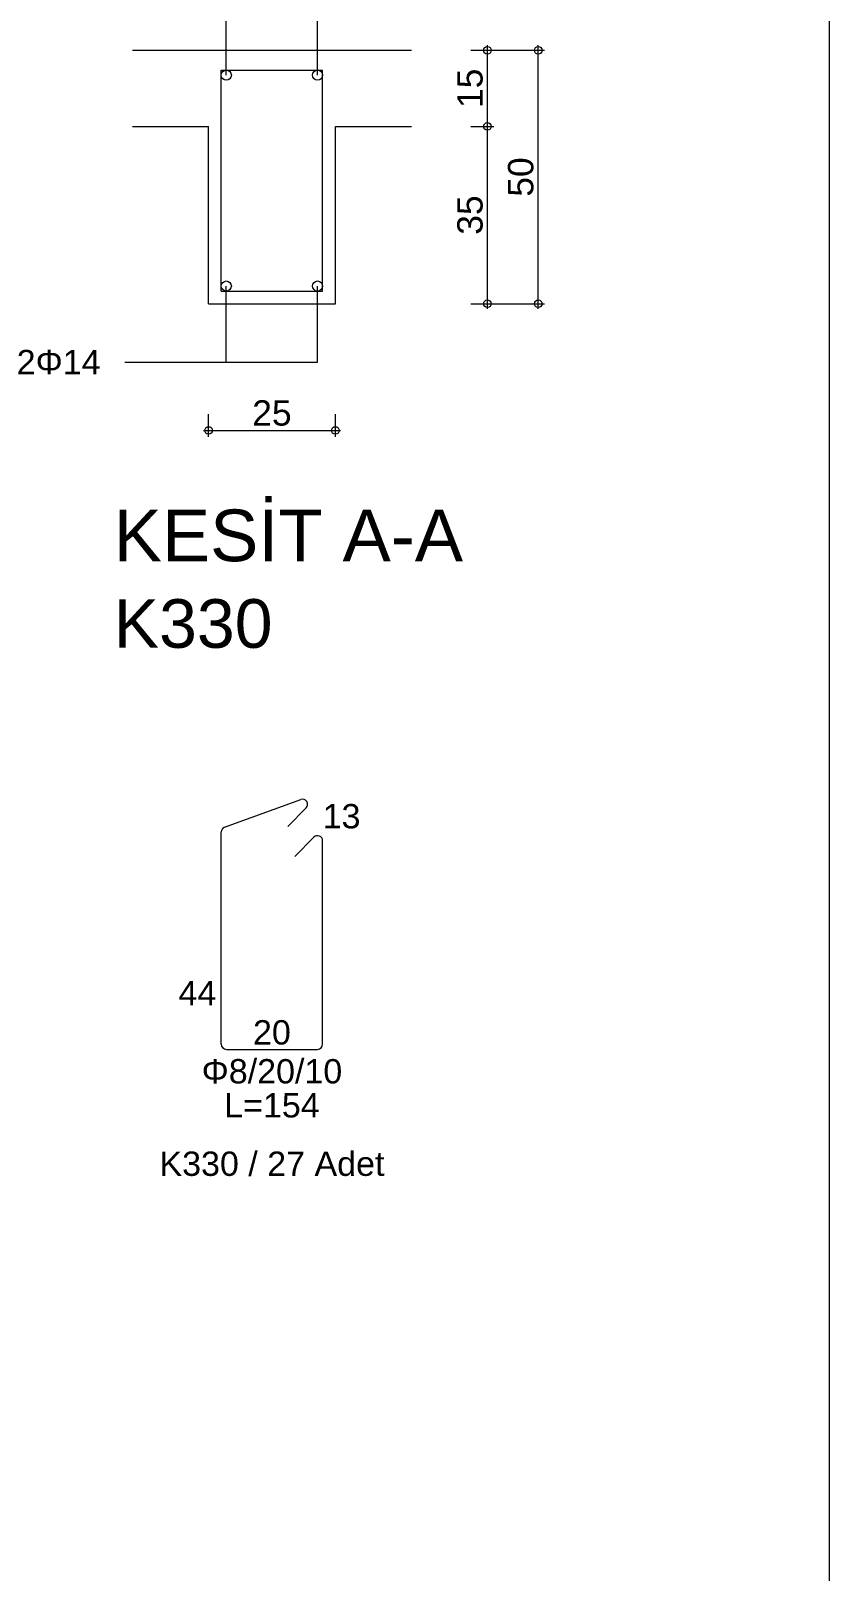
# Model space of a CAD drawing. Header units: millimetres. Extents: x 2232 to 85269, y -3593 to 5869.
# Drawn here: x 66789.7 to 67025.8, y -922.8 to -467 of the extents above; entities that cross this region are included whole.
import ezdxf

# ---------------------------------------------------------------- set-up
doc = ezdxf.new("R2010")
doc.units = ezdxf.units.MM
for name, color, linetype in [('Donatı Topl. Uzun. Yazısı', 7, 'Continuous'), ('Donatı Uz. Yazısı', 7, 'Continuous'), ('Donatı Yazısı', 7, 'Continuous'), ('Donatı Çizgisi', 7, 'Continuous'), ('Kiriş', 7, 'Continuous'), ('Standart', 7, 'Continuous'), ('Ölçülendirme', 7, 'Continuous')]:
    doc.layers.add(name, color=color, linetype=linetype)
doc.styles.add('arial_1_18', font='arial.ttf', dxfattribs={"height": 0.2})

# ---------------------------------------------------------------- blocks, each defined once
blk = doc.blocks.new('IDE263Entity7545')
at = {"layer": 'Donatı Çizgisi', "color": 5, "linetype": 'Continuous', "lineweight": 5}
for points in [[(15294.12, 2039.2), (15294.12, 2082.8)], [(15294.12, 2082.8), (15314.12, 2082.8)], [(15314.12, 2039.2), (15314.12, 2082.8)], [(15294.12, 2039.2), (15314.12, 2039.2)], [(15294.79, 1933.44), (15309.8, 1938.91)], [(15307.23, 1933.59), (15310.87, 1937.23)], [(15294.12, 1890.62), (15294.12, 1932.49)], [(15308.6, 1927.68), (15312.38, 1931.46)], [(15314.12, 1890.62), (15314.12, 1930.74)], [(15295.14, 1889.6), (15313.1, 1889.6)]]:
    blk.add_lwpolyline(points, dxfattribs=at)
for centre in [(15295.12, 2081.8), (15313.12, 2081.8), (15295.12, 2040.2), (15313.12, 2040.2)]:
    blk.add_circle(centre, 1, dxfattribs=at)
for centre, start, end in [((15310.14, 1937.95), 315, 110), ((15295.14, 1932.49), 110, 180), ((15313.1, 1930.74), 0, 135), ((15295.14, 1890.62), 180, 270), ((15313.1, 1890.62), 270, 0)]:
    blk.add_arc(centre, 1.02, start, end, dxfattribs=at)
at = {"layer": 'Kiriş', "color": 1, "linetype": 'Continuous', "lineweight": 5}
for points in [[(15276.62, 2086.7), (15331.62, 2086.7)], [(15276.62, 2071.7), (15291.62, 2071.7)], [(15291.62, 2036.7), (15291.62, 2071.7)], [(15316.62, 2071.7), (15331.62, 2071.7)], [(15316.62, 2036.7), (15316.62, 2071.7)], [(15291.62, 2036.7), (15316.62, 2036.7)]]:
    blk.add_lwpolyline(points, dxfattribs=at)
at = {"layer": 'Ölçülendirme', "color": 1, "linetype": 'Continuous', "lineweight": 5}
for points in [[(15295.12, 2081.8), (15295.12, 2096.8)], [(15313.12, 2081.8), (15313.12, 2096.8)], [(15343.37, 2086.7), (15357.87, 2086.7)], [(15346.62, 2035.7), (15346.62, 2087.7)], [(15356.62, 2035.7), (15356.62, 2087.7)], [(15343.37, 2071.7), (15347.87, 2071.7)], [(15295.12, 2025.2), (15295.12, 2040.2)], [(15313.12, 2025.2), (15313.12, 2040.2)], [(15343.37, 2036.7), (15357.87, 2036.7)], [(15275.12, 2025.2), (15313.12, 2025.2)], [(15291.62, 2010.45), (15291.62, 2014.95)], [(15316.62, 2010.45), (15316.62, 2014.95)], [(15290.62, 2011.7), (15317.62, 2011.7)]]:
    blk.add_lwpolyline(points, dxfattribs=at)
for centre in [(15346.62, 2086.7), (15356.62, 2086.7), (15346.62, 2071.7), (15346.62, 2036.7), (15356.62, 2036.7), (15291.62, 2011.7), (15316.62, 2011.7)]:
    blk.add_circle(centre, 0.75, dxfattribs=at)
at = {"layer": 'Donatı Topl. Uzun. Yazısı', "color": 1, "linetype": 'Continuous', "lineweight": 5, "style": 'arial_1_18'}
blk.add_text('L=154', height=4.8, dxfattribs=at).set_placement((15294.7, 1876.16))
at = {"layer": 'Donatı Uz. Yazısı', "color": 1, "linetype": 'Continuous', "lineweight": 5, "style": 'arial_1_18'}
for s, p in [('13', (15314.12, 1933.2)), ('44', (15285.7, 1898.32)), ('20', (15300.39, 1890.56))]:
    blk.add_text(s, height=4.8, dxfattribs=at).set_placement(p)
at = {"layer": 'Donatı Yazısı', "color": 5, "linetype": 'Continuous', "lineweight": 5, "style": 'arial_1_18'}
for s, p in [('2Φ14', (15253.79, 2022.8)), ('Φ8/20/10', (15290.26, 1882.88)), ('K330 / 27 Adet', (15281.94, 1864.64))]:
    blk.add_text(s, height=4.8, dxfattribs=at).set_placement(p)
at = {"layer": 'Kiriş', "color": 1, "linetype": 'Continuous', "lineweight": 5, "style": 'arial_1_18'}
for s, height, p in [('KESİT A-A', 10.2, (15272.92, 1985.9)), ('K330', 9.6, (15272.92, 1968.82))]:
    blk.add_text(s, height=height, dxfattribs=at).set_placement(p)
at = {"layer": 'Ölçülendirme', "color": 1, "linetype": 'Continuous', "lineweight": 5, "style": 'arial_1_18'}
for s, p in [('15', (15345.66, 2075.32)), ('50', (15355.66, 2057.82)), ('35', (15345.66, 2050.32))]:
    blk.add_text(s, height=5, rotation=90, dxfattribs=at).set_placement(p)
blk.add_text('25', height=5, dxfattribs=at).set_placement((15300.23, 2012.66))

msp = doc.modelspace()

# ---------------------------------------------------------------- linework, layer by layer
at = {"layer": 'Standart', "color": 250, "linetype": 'Continuous', "lineweight": 5}
msp.add_lwpolyline([(67025.84, 96.79), (67025.84, -1747.64)], dxfattribs=at)

# ---------------------------------------------------------------- block references
at = {"layer": 'Standart', "xscale": 1.5, "yscale": 1.5, "zscale": 1.5}
msp.add_blockref('IDE263Entity7545', (43904.84, -3602.82), dxfattribs=at)

doc.saveas('drawing.dxf')
